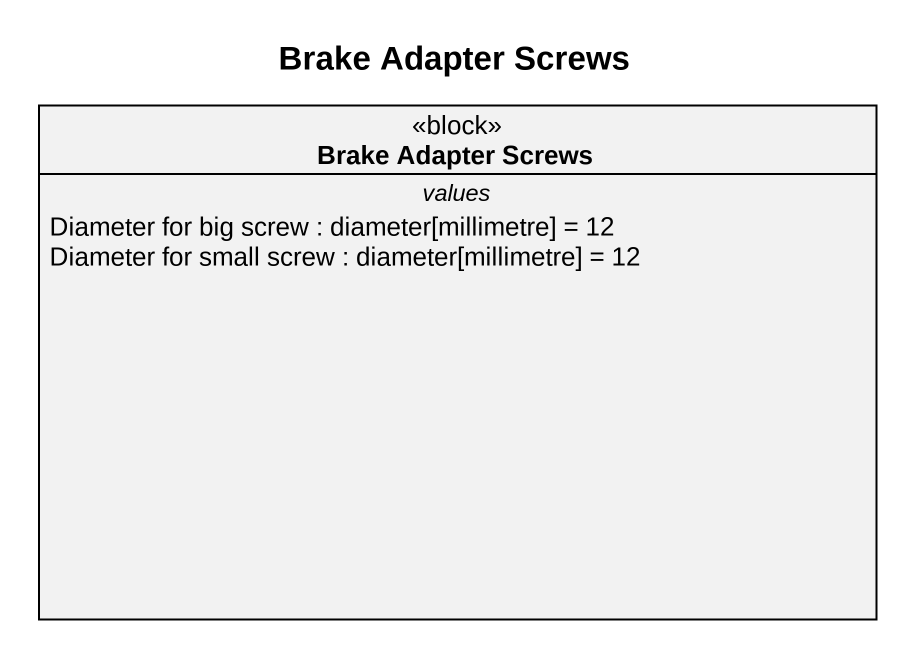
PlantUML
@startuml
title Brake Adapter Screws
hide circle
hide empty members
class "Brake Adapter Screws" as Brake_Adapter_Screws <<block>> {
  -- values --
  Diameter for big screw : diameter[millimetre] = 12
  Diameter for small screw : diameter[millimetre] = 12
}
@enduml
